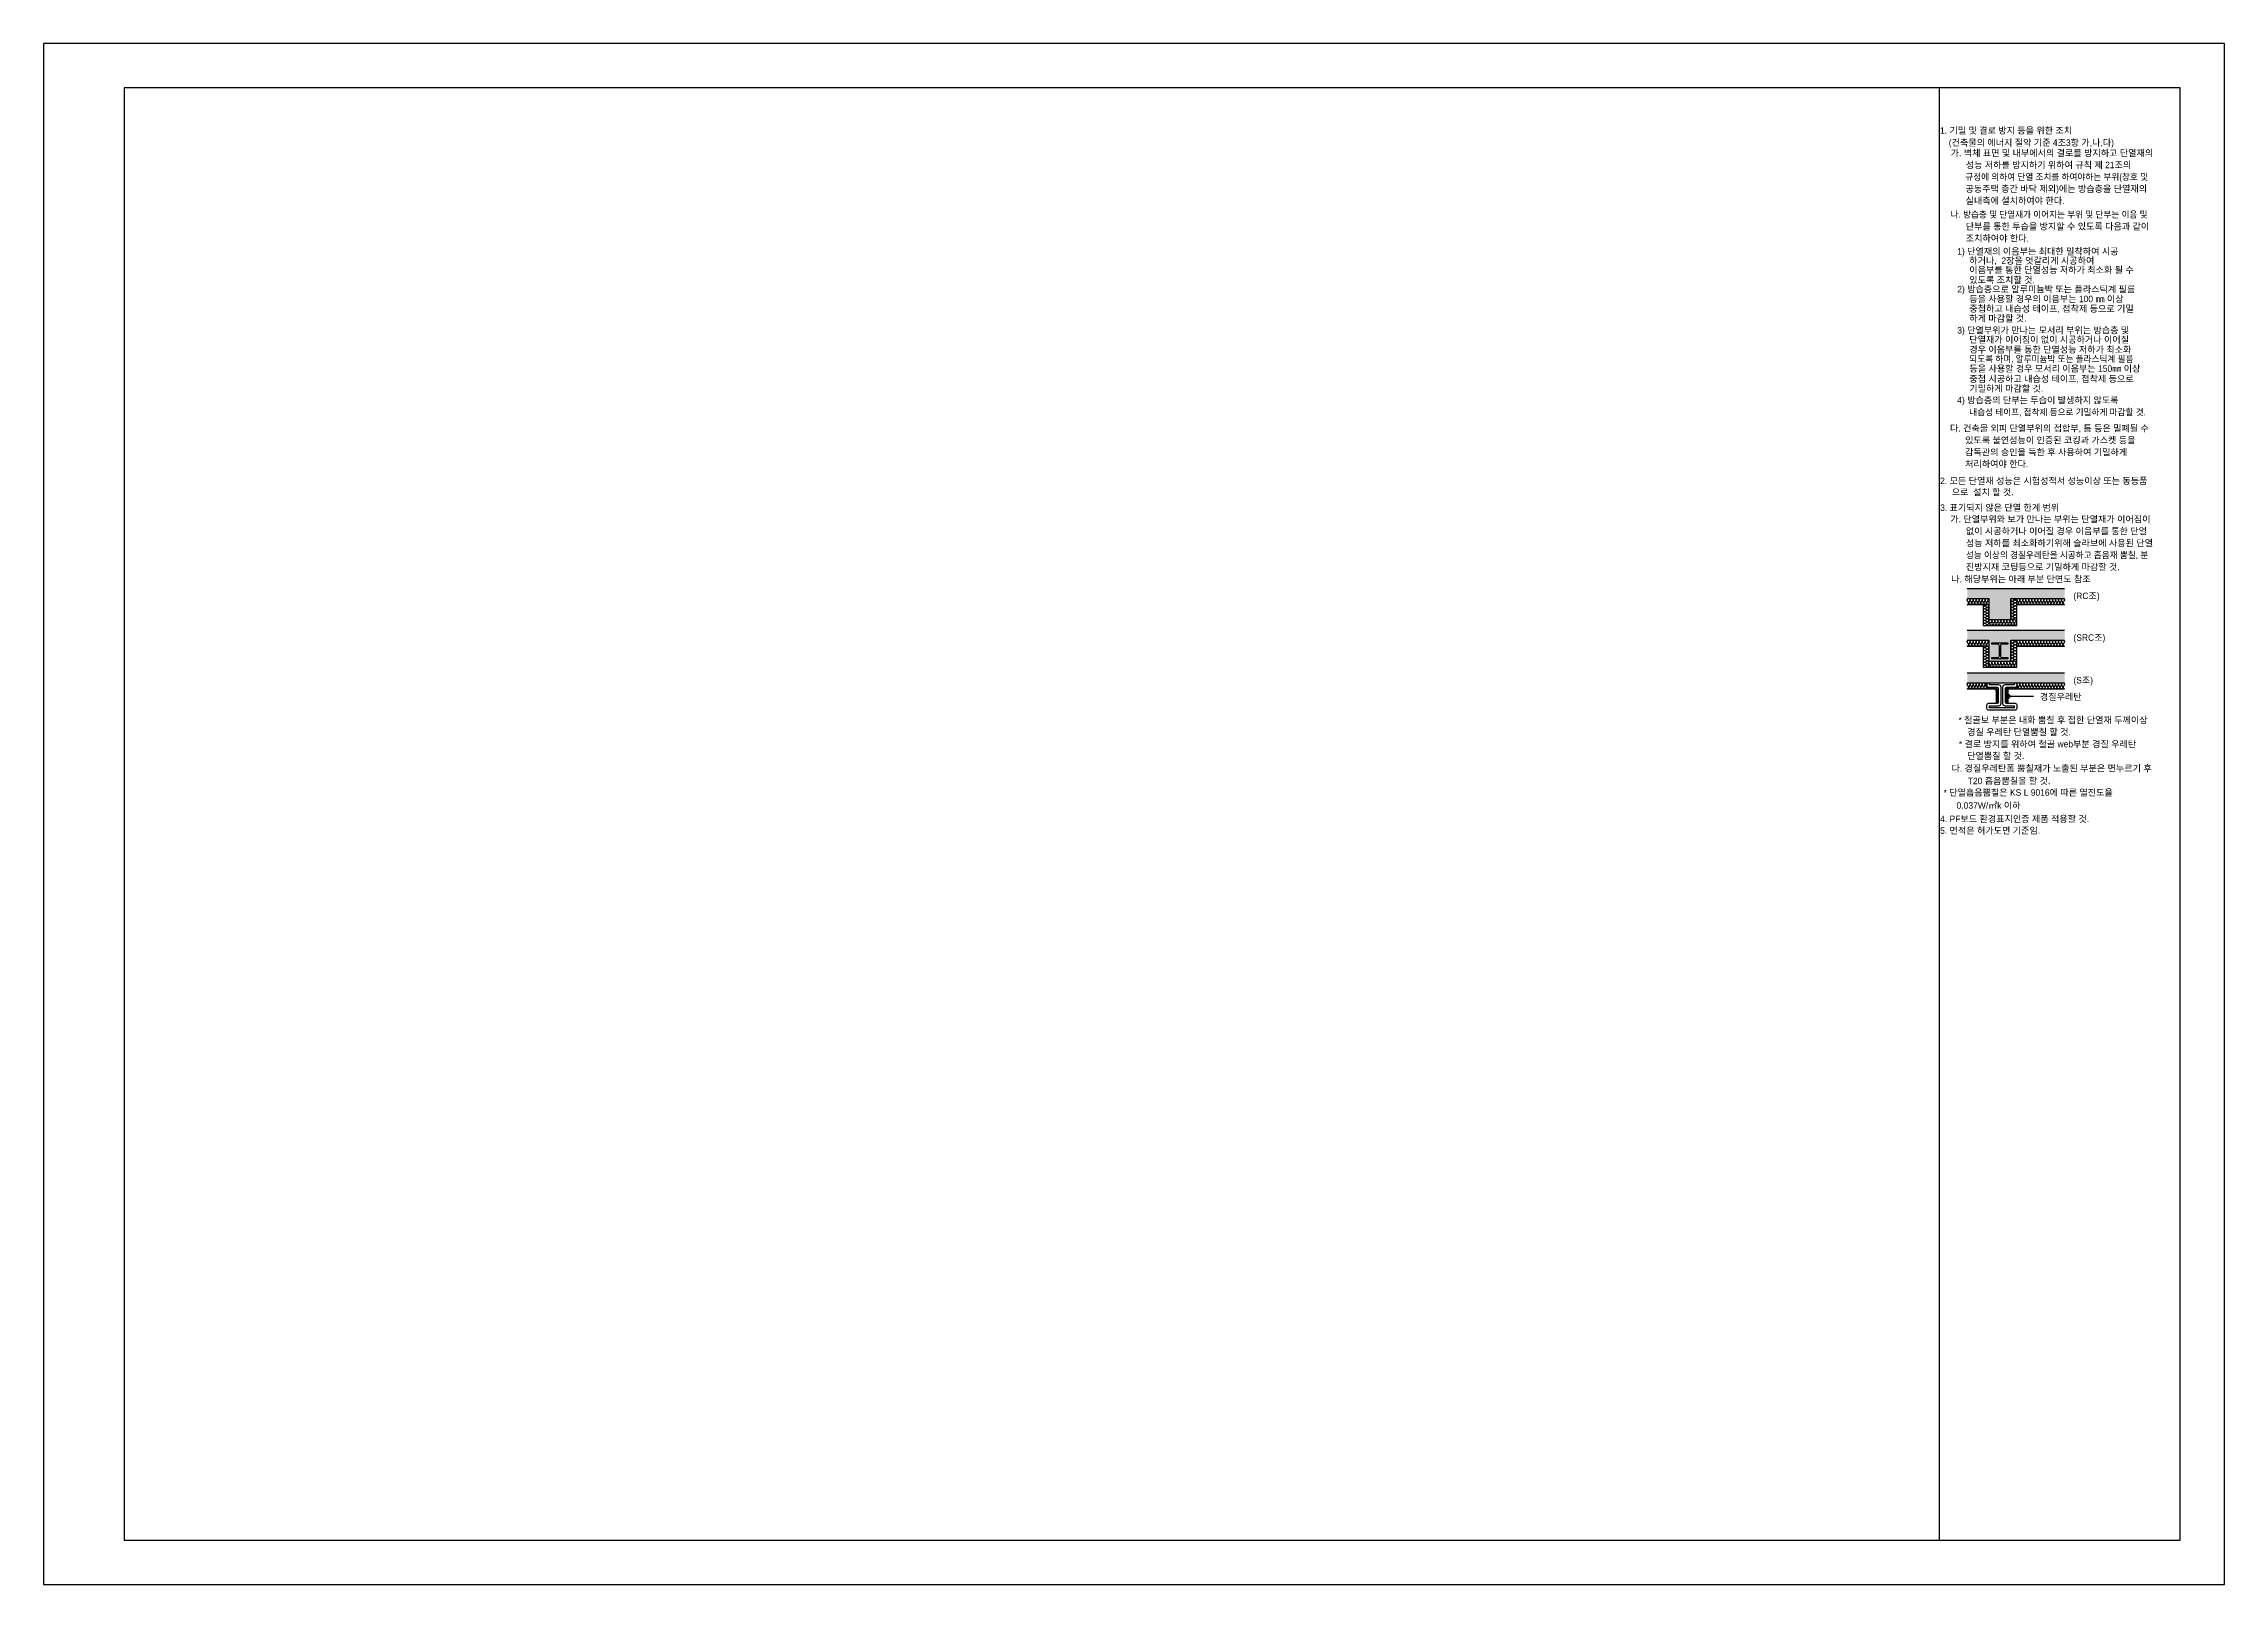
# Model space of a CAD drawing. Header units: millimetres. Extents: x 0 to 841, y 0 to 594.
import ezdxf
from ezdxf.enums import TextEntityAlignment as Align

# ---------------------------------------------------------------- set-up
doc = ezdxf.new("R2010")
doc.units = ezdxf.units.MM
for name, color, linetype in [('A-HAT', 5, 'Continuous'), ('A-HAT-MATL', 8, 'Continuous'), ('A-ln', 6, 'Continuous'), ('A-SOL-253', 253, 'Continuous'), ('A-STEEL', 3, 'Continuous'), ('A-SYM-LEAD', 4, 'Continuous'), ('A-TEXT-NOTE', 7, 'Continuous'), ('HAT', 9, 'Continuous'), ('S-W2', 3, 'Continuous')]:
    doc.layers.add(name, color=color, linetype=linetype)
doc.layers.add('Noplot', color=193, linetype='Continuous', plot=False)
doc.styles.add('Gtx', font='')
doc.styles.get('Gtx').set_extended_font_data('Dotum')
pattern_1 = [(45, (0.06085, 19.9556), (-0.4490128, 0.4490128), []), (135, (0.06085, 19.9556), (-0.4490128, -0.4490128), [])]

msp = doc.modelspace()

# ---------------------------------------------------------------- hatches: boundary and pattern name
at = {"layer": 'A-SOL-253'}
h = msp.add_hatch(color=256, dxfattribs=at)
h.dxf.hatch_style = 1
h.paths.add_polyline_path([(779.37, 383.99), (741.82, 383.99), (741.82, 380.09), (750.21, 380.09), (750.21, 372.03), (758.64, 372.03), (758.64, 380.09), (779.37, 380.09)])
h = msp.add_hatch(color=256, dxfattribs=at)
h.dxf.hatch_style = 1
h.paths.add_polyline_path([(779.37, 367.88), (741.82, 367.88), (741.82, 363.99), (750.21, 363.99), (750.21, 355.93), (758.64, 355.93), (758.64, 363.99), (779.37, 363.99)])
h.paths.add_polyline_path([(757.5, 362.99), (757.5, 362.5), (755.22, 362.5, 0.414214), (754.61, 361.88), (754.61, 357.95, 0.414214), (755.22, 357.34), (757.5, 357.34), (757.5, 356.85), (751.35, 356.85), (751.35, 357.34), (753.62, 357.34, 0.414214), (754.24, 357.95), (754.24, 361.88, 0.414214), (753.62, 362.5), (751.35, 362.5), (751.35, 362.99)], flags=16)
h = msp.add_hatch(color=256, dxfattribs=at)
h.dxf.hatch_style = 1
h.paths.add_polyline_path([(779.37, 351.45), (741.82, 351.45), (741.82, 347.56), (750.38, 347.56), (750.38, 347.56), (759.98, 347.56), (779.37, 347.56)])
at = {"layer": 'A-SYM-LEAD'}
h = msp.add_hatch(color=256, dxfattribs=at)
edge = h.paths.add_edge_path()
edge.add_arc((757.53, 342.37), 0.759, 180, 540)
at = {"layer": 'HAT'}
h = msp.add_hatch(dxfattribs=at)
h.set_pattern_fill('ANSI37', color=256, scale=0.2)
h.set_pattern_definition(pattern_1)
h.paths.add_polyline_path([(753.94, 345.19, 0.414214), (753.3, 345.83), (750.06, 345.83, -0.414214), (749.42, 346.47), (749.42, 345.26), (752.44, 345.26, -0.414214), (752.94, 344.76), (752.94, 339.69), (753.3, 339.69, 0.414214), (753.94, 340.33)])
h = msp.add_hatch(dxfattribs=at)
h.set_pattern_fill('ANSI37', color=256, scale=0.2)
h.set_pattern_definition(pattern_1)
h.paths.add_polyline_path([(756.43, 340.33, 0.414214), (757.07, 339.69), (757.43, 339.69), (757.43, 344.76, -0.414214), (757.93, 345.26), (760.94, 345.26), (760.94, 346.47, -0.414214), (760.3, 345.83), (757.07, 345.83, 0.414214), (756.43, 345.19)])

# ---------------------------------------------------------------- linework, layer by layer
at = {"layer": 'A-HAT'}
for points in [[(741.82, 377.79, 0.618034), (742.28, 378.71), (741.93, 379.17, -2), (742.86, 379.17), (742.51, 378.71, 2), (743.43, 378.71), (743.09, 379.17, -2), (744.01, 379.17), (743.66, 378.71, 2), (744.58, 378.71), (744.24, 379.17, -2), (745.16, 379.17), (744.81, 378.71, 2), (745.74, 378.71), (745.39, 379.17, -2), (746.31, 379.17), (745.97, 378.71, 2), (746.89, 378.71), (746.54, 379.17, -2), (747.46, 379.17), (747.12, 378.71, 2), (748.04, 378.71), (747.69, 379.17, -2), (748.62, 379.17), (748.27, 378.71, 2), (749.19, 378.71), (748.85, 379.17, -2), (749.77, 379.17), (749.42, 378.71, 0.618034), (749.88, 377.79, 0.618034)], [(760.94, 372.03, 0.618034), (760.02, 372.49), (759.56, 372.15, -2), (759.56, 373.07), (760.02, 372.72, 2), (760.02, 373.64), (759.56, 373.3, -2), (759.56, 374.22), (760.02, 373.87, 2), (760.02, 374.8), (759.56, 374.45, -2), (759.56, 375.37), (760.02, 375.03, 2), (760.02, 375.95), (759.56, 375.6, -2), (759.56, 376.52), (760.02, 376.18, 2), (760.02, 377.1), (759.56, 376.75, -2), (759.56, 377.68), (760.02, 377.33, 2), (760.02, 378.25), (759.56, 377.91, -2), (759.56, 378.83), (760.02, 378.48, 2), (760.02, 379.4), (759.56, 379.06, -2), (759.56, 379.98), (760.02, 379.63, 0.618034), (760.94, 380.09, 0.618034)], [(760.94, 377.79, 0.618034), (761.41, 378.71), (761.06, 379.17, -2), (761.98, 379.17), (761.64, 378.71, 2), (762.56, 378.71), (762.21, 379.17, -2), (763.13, 379.17), (762.79, 378.71, 2), (763.71, 378.71), (763.36, 379.17, -2), (764.29, 379.17), (763.94, 378.71, 2), (764.86, 378.71), (764.52, 379.17, -2), (765.44, 379.17), (765.09, 378.71, 2), (766.01, 378.71), (765.67, 379.17, -2), (766.59, 379.17), (766.24, 378.71, 2), (767.16, 378.71), (766.82, 379.17, -2), (767.74, 379.17), (767.4, 378.71, 2), (768.32, 378.71), (767.97, 379.17, -2), (768.89, 379.17), (768.55, 378.71, 2), (769.47, 378.71), (769.12, 379.17, -2), (770.04, 379.17), (769.7, 378.71, 2), (770.62, 378.71), (770.27, 379.17, -2), (771.2, 379.17), (770.85, 378.71, 2), (771.77, 378.71), (771.43, 379.17, -2), (772.35, 379.17), (772, 378.71, 2), (772.92, 378.71), (772.58, 379.17, -2), (773.5, 379.17), (773.15, 378.71, 2), (774.08, 378.71), (773.73, 379.17, -2), (774.65, 379.17), (774.31, 378.71, 2), (775.23, 378.71), (774.88, 379.17, -2), (775.8, 379.17), (775.46, 378.71, 2), (776.38, 378.71), (776.03, 379.17, -2), (776.96, 379.17), (776.61, 378.71, 2), (777.53, 378.71), (777.19, 379.17, -2), (778.11, 379.17), (777.76, 378.71, 2), (778.68, 378.71), (778.34, 379.17, -2), (779.26, 379.17), (778.91, 378.71, 0.618034), (779.37, 377.79, 0.618034)], [(747.97, 377.79, 0.618034), (748.86, 377.34), (749.31, 377.68, -2), (749.31, 376.78), (748.86, 377.12, 2), (748.86, 376.22), (749.31, 376.56, -2), (749.31, 375.66), (748.86, 376, 2), (748.86, 375.1), (749.31, 375.44, -2), (749.31, 374.54), (748.86, 374.88, 2), (748.86, 373.98), (749.31, 374.32, -2), (749.31, 373.42), (748.86, 373.76, 2), (748.86, 372.86), (749.31, 373.2, -2), (749.31, 372.3), (748.86, 372.64, 2), (748.86, 371.74), (749.31, 372.08, -2), (749.31, 371.18), (748.86, 371.52, 2), (748.86, 370.62), (749.31, 370.96, -2), (749.31, 370.06), (748.86, 370.4, 0.618034), (747.97, 369.95, 0.618034)], [(750.21, 369.73, 0.618034), (750.67, 370.65), (750.32, 371.11, -2), (751.24, 371.11), (750.9, 370.65, 2), (751.82, 370.65), (751.47, 371.11, -2), (752.39, 371.11), (752.05, 370.65, 2), (752.97, 370.65), (752.63, 371.11, -2), (753.55, 371.11), (753.2, 370.65, 2), (754.12, 370.65), (753.78, 371.11, -2), (754.7, 371.11), (754.35, 370.65, 2), (755.27, 370.65), (754.93, 371.11, -2), (755.85, 371.11), (755.5, 370.65, 2), (756.43, 370.65), (756.08, 371.11, -2), (757, 371.11), (756.66, 370.65, 2), (757.58, 370.65), (757.23, 371.11, -2), (758.15, 371.11), (757.81, 370.65, 2), (758.73, 370.65), (758.38, 371.11, -2), (759.31, 371.11), (758.96, 370.65, 2), (759.88, 370.65), (759.54, 371.11, -2), (760.46, 371.11), (760.11, 370.65, 0.893046), (760.94, 369.86, 0.618034)], [(741.82, 361.69, 0.618034), (742.28, 362.61), (741.93, 363.07, -2), (742.86, 363.07), (742.51, 362.61, 2), (743.43, 362.61), (743.09, 363.07, -2), (744.01, 363.07), (743.66, 362.61, 2), (744.58, 362.61), (744.24, 363.07, -2), (745.16, 363.07), (744.81, 362.61, 2), (745.74, 362.61), (745.39, 363.07, -2), (746.31, 363.07), (745.97, 362.61, 2), (746.89, 362.61), (746.54, 363.07, -2), (747.46, 363.07), (747.12, 362.61, 2), (748.04, 362.61), (747.69, 363.07, -2), (748.62, 363.07), (748.27, 362.61, 2), (749.19, 362.61), (748.85, 363.07, -2), (749.77, 363.07), (749.42, 362.61, 0.618034), (749.88, 361.69, 0.618034)], [(747.97, 361.69, 0.618034), (748.86, 361.24), (749.31, 361.58, -2), (749.31, 360.68), (748.86, 361.01, 2), (748.86, 360.12), (749.31, 360.45, -2), (749.31, 359.56), (748.86, 359.89, 2), (748.86, 359), (749.31, 359.33, -2), (749.31, 358.44), (748.86, 358.77, 2), (748.86, 357.88), (749.31, 358.21, -2), (749.31, 357.32), (748.86, 357.65, 2), (748.86, 356.76), (749.31, 357.09, -2), (749.31, 356.2), (748.86, 356.53, 2), (748.86, 355.64), (749.31, 355.97, -2), (749.31, 355.08), (748.86, 355.41, 2), (748.86, 354.52), (749.31, 354.85, -2), (749.31, 353.96), (748.86, 354.29, 0.618034), (747.97, 353.85, 0.618034)], [(760.94, 355.93, 0.618034), (760.02, 356.39), (759.56, 356.04, -2), (759.56, 356.97), (760.02, 356.62, 2), (760.02, 357.54), (759.56, 357.2, -2), (759.56, 358.12), (760.02, 357.77, 2), (760.02, 358.69), (759.56, 358.35, -2), (759.56, 359.27), (760.02, 358.92, 2), (760.02, 359.85), (759.56, 359.5, -2), (759.56, 360.42), (760.02, 360.08, 2), (760.02, 361), (759.56, 360.65, -2), (759.56, 361.57), (760.02, 361.23, 2), (760.02, 362.15), (759.56, 361.8, -2), (759.56, 362.73), (760.02, 362.38, 2), (760.02, 363.3), (759.56, 362.96, -2), (759.56, 363.88), (760.02, 363.53, 0.618034), (760.94, 363.99, 0.618034)], [(760.94, 361.69, 0.618034), (761.41, 362.61), (761.06, 363.07, -2), (761.98, 363.07), (761.64, 362.61, 2), (762.56, 362.61), (762.21, 363.07, -2), (763.13, 363.07), (762.79, 362.61, 2), (763.71, 362.61), (763.36, 363.07, -2), (764.29, 363.07), (763.94, 362.61, 2), (764.86, 362.61), (764.52, 363.07, -2), (765.44, 363.07), (765.09, 362.61, 2), (766.01, 362.61), (765.67, 363.07, -2), (766.59, 363.07), (766.24, 362.61, 2), (767.16, 362.61), (766.82, 363.07, -2), (767.74, 363.07), (767.4, 362.61, 2), (768.32, 362.61), (767.97, 363.07, -2), (768.89, 363.07), (768.55, 362.61, 2), (769.47, 362.61), (769.12, 363.07, -2), (770.04, 363.07), (769.7, 362.61, 2), (770.62, 362.61), (770.27, 363.07, -2), (771.2, 363.07), (770.85, 362.61, 2), (771.77, 362.61), (771.43, 363.07, -2), (772.35, 363.07), (772, 362.61, 2), (772.92, 362.61), (772.58, 363.07, -2), (773.5, 363.07), (773.15, 362.61, 2), (774.08, 362.61), (773.73, 363.07, -2), (774.65, 363.07), (774.31, 362.61, 2), (775.23, 362.61), (774.88, 363.07, -2), (775.8, 363.07), (775.46, 362.61, 2), (776.38, 362.61), (776.03, 363.07, -2), (776.96, 363.07), (776.61, 362.61, 2), (777.53, 362.61), (777.19, 363.07, -2), (778.11, 363.07), (777.76, 362.61, 2), (778.68, 362.61), (778.34, 363.07, -2), (779.26, 363.07), (778.91, 362.61, 0.618034), (779.37, 361.69, 0.618034)], [(750.21, 353.63, 0.618034), (750.67, 354.55), (750.32, 355.01, -2), (751.24, 355.01), (750.9, 354.55, 2), (751.82, 354.55), (751.47, 355.01, -2), (752.39, 355.01), (752.05, 354.55, 2), (752.97, 354.55), (752.63, 355.01, -2), (753.55, 355.01), (753.2, 354.55, 2), (754.12, 354.55), (753.78, 355.01, -2), (754.7, 355.01), (754.35, 354.55, 2), (755.27, 354.55), (754.93, 355.01, -2), (755.85, 355.01), (755.5, 354.55, 2), (756.43, 354.55), (756.08, 355.01, -2), (757, 355.01), (756.66, 354.55, 2), (757.58, 354.55), (757.23, 355.01, -2), (758.15, 355.01), (757.81, 354.55, 2), (758.73, 354.55), (758.38, 355.01, -2), (759.31, 355.01), (758.96, 354.55, 2), (759.88, 354.55), (759.54, 355.01, -2), (760.46, 355.01), (760.11, 354.55, 0.893046), (760.94, 353.76, 0.618034)], [(741.82, 345.26, 0.618034), (742.28, 346.18), (741.93, 346.64, -2), (742.86, 346.64), (742.51, 346.18, 2), (743.43, 346.18), (743.09, 346.64, -2), (744.01, 346.64), (743.66, 346.18, 2), (744.58, 346.18), (744.24, 346.64, -2), (745.16, 346.64), (744.81, 346.18, 2), (745.74, 346.18), (745.39, 346.64, -2), (746.31, 346.64), (745.97, 346.18, 2), (746.89, 346.18), (746.54, 346.64, -2), (747.46, 346.64), (747.12, 346.18, 2), (748.04, 346.18), (747.69, 346.64, -2), (748.62, 346.64), (748.27, 346.18, 2), (749.19, 346.18), (748.85, 346.64, -0.691995), (749.42, 347.55, -0.691995)], [(760.94, 345.26, 0.618034), (761.41, 346.18), (761.06, 346.64, -2), (761.98, 346.64), (761.64, 346.18, 2), (762.56, 346.18), (762.21, 346.64, -2), (763.13, 346.64), (762.79, 346.18, 2), (763.71, 346.18), (763.36, 346.64, -2), (764.29, 346.64), (763.94, 346.18, 2), (764.86, 346.18), (764.52, 346.64, -2), (765.44, 346.64), (765.09, 346.18, 2), (766.01, 346.18), (765.67, 346.64, -2), (766.59, 346.64), (766.24, 346.18, 2), (767.16, 346.18), (766.82, 346.64, -2), (767.74, 346.64), (767.4, 346.18, 2), (768.32, 346.18), (767.97, 346.64, -2), (768.89, 346.64), (768.55, 346.18, 2), (769.47, 346.18), (769.12, 346.64, -2), (770.04, 346.64), (769.7, 346.18, 2), (770.62, 346.18), (770.27, 346.64, -2), (771.2, 346.64), (770.85, 346.18, 2), (771.77, 346.18), (771.43, 346.64, -2), (772.35, 346.64), (772, 346.18, 2), (772.92, 346.18), (772.58, 346.64, -2), (773.5, 346.64), (773.15, 346.18, 2), (774.08, 346.18), (773.73, 346.64, -2), (774.65, 346.64), (774.31, 346.18, 2), (775.23, 346.18), (774.88, 346.64, -2), (775.8, 346.64), (775.46, 346.18, 2), (776.38, 346.18), (776.03, 346.64, -2), (776.96, 346.64), (776.61, 346.18, 2), (777.53, 346.18), (777.19, 346.64, -2), (778.11, 346.64), (777.76, 346.18, 2), (778.68, 346.18), (778.34, 346.64, -2), (779.26, 346.64), (778.91, 346.18, 0.618034), (779.37, 345.26, 0.618034)]]:
    msp.add_lwpolyline(points, format="xyb", dxfattribs=at)
at = {"layer": 'A-HAT-MATL'}
msp.add_lwpolyline([(760.94, 347.56), (760.94, 346.47, -0.414214), (760.3, 345.83), (757.07, 345.83, 0.414214), (756.43, 345.19), (756.43, 340.33, 0.414214), (757.07, 339.69), (760.3, 339.69, -0.414214), (760.94, 339.05), (760.94, 337.64, -0.414214), (760.3, 337), (750.06, 337, -0.414214), (749.42, 337.64), (749.42, 339.05, -0.414214), (750.06, 339.69), (753.3, 339.69, 0.414214), (753.94, 340.33), (753.94, 345.19, 0.414214), (753.3, 345.83), (750.06, 345.83, -0.414214), (749.42, 346.47), (749.42, 347.56)], format="xyb", dxfattribs=at)
at = {"layer": 'A-ln'}
for p, q in [((741.82, 377.79), (747.97, 377.79)), ((747.97, 377.79), (747.97, 369.73)), ((760.94, 369.73), (760.94, 377.79)), ((760.94, 377.79), (779.26, 377.79)), ((741.82, 361.69), (747.97, 361.69)), ((747.97, 369.73), (760.94, 369.73)), ((747.97, 361.69), (747.97, 353.63)), ((760.94, 353.63), (760.94, 361.69)), ((760.94, 361.69), (779.26, 361.69)), ((747.97, 353.63), (760.94, 353.63)), ((741.82, 345.26), (749.42, 345.26)), ((749.42, 347.55), (749.42, 345.26)), ((760.94, 347.56), (760.94, 345.26)), ((760.94, 345.26), (779.26, 345.26))]:
    msp.add_line(p, q, dxfattribs=at)
at = {"layer": 'A-STEEL', "color": 3}
for points in [[(755.22, 362.5, 0.414214), (754.61, 361.88), (754.61, 357.95, 0.414214), (755.22, 357.34), (757.5, 357.34), (757.5, 356.85), (751.35, 356.85), (751.35, 357.34), (753.62, 357.34, 0.414214), (754.24, 357.95), (754.24, 361.88, 0.414214), (753.62, 362.5), (751.35, 362.5), (751.35, 362.99), (757.5, 362.99), (757.5, 362.5)], [(756.43, 346.79, 0.414214), (755.47, 345.83), (755.47, 339.69, 0.414214), (756.43, 338.73), (759.98, 338.73), (759.98, 337.96), (750.38, 337.96), (750.38, 338.73), (753.94, 338.73, 0.414214), (754.9, 339.69), (754.9, 345.83, 0.414214), (753.94, 346.79), (750.38, 346.79), (750.38, 347.56), (759.98, 347.56), (759.98, 346.79)]]:
    msp.add_lwpolyline(points, format="xyb", close=True, dxfattribs=at)
at = {"layer": 'A-SYM-LEAD'}
msp.add_line((757.43, 342.37), (767.45, 342.37), dxfattribs=at)
msp.add_circle((757.53, 342.37), 0.759, dxfattribs=at)
at = {"layer": 'HAT'}
for p, q in [((749.42, 345.26), (752.44, 345.26)), ((757.93, 345.26), (760.94, 345.26)), ((752.94, 344.76), (752.94, 339.71)), ((757.43, 344.76), (757.43, 339.69))]:
    msp.add_line(p, q, dxfattribs=at)
for centre, radius, start, end in [((752.44, 344.76), 0.5, 0, 90), ((757.93, 344.76), 0.498, 89.74938, 180.25062)]:
    msp.add_arc(centre, radius, start, end, dxfattribs=at)
at = {"layer": 'Noplot'}
msp.add_line((731, 577), (731, 17), dxfattribs=at)
for points in [[(0, 0), (841, 0), (841, 594), (0, 594)], [(31, 17), (824, 17), (824, 577), (31, 577)]]:
    msp.add_lwpolyline(points, close=True, dxfattribs=at)
at = {"layer": 'S-W2', "color": 2}
for p, q in [((741.82, 383.99), (779.37, 383.99)), ((741.82, 380.09), (750.21, 380.09)), ((750.21, 380.09), (750.21, 372.03)), ((758.64, 372.03), (758.64, 380.09)), ((758.64, 380.09), (779.37, 380.09)), ((750.21, 372.03), (758.64, 372.03)), ((741.82, 367.88), (779.37, 367.88)), ((741.82, 363.99), (750.21, 363.99)), ((750.21, 363.99), (750.21, 355.93)), ((758.64, 355.93), (758.64, 363.99)), ((758.64, 363.99), (779.37, 363.99)), ((750.21, 355.93), (758.64, 355.93)), ((741.82, 351.45), (779.37, 351.45)), ((741.82, 347.56), (758.64, 347.56)), ((758.64, 347.56), (779.37, 347.56))]:
    msp.add_line(p, q, dxfattribs=at)

# ---------------------------------------------------------------- texts
at = {"layer": 'A-TEXT-NOTE', "style": 'Gtx'}
for s, p in [('1. 기밀 및 결로 방지 등을 위한 조치', (731.33, 559.26)), ('(건축물의 에너지 절약 기준 4조3항 가,나,다)', (734.72, 554.59)), ('가. 벽체 표면 및 내부에서의 결로를 방지하고 단열재의  ', (735.45, 550.58)), ('성능 저하를 방지하기 위하여 규칙 제 21조의 ', (741.26, 545.98)), ('공동주택 층간 바닥 제외)에는 방습층을 단열재의  ', (741.16, 536.8)), ('실내측에 설치하여야 한다.', (741.18, 532.2)), ('단부를 통한 투습을 방지할 수 있도록 다음과 같이 ', (741.26, 522.28)), ('1) 단열재의 이음부는 최대한 밀착하여 시공', (737.98, 512.65)), ('조치하여야 한다.', (741.26, 517.7)), ('하거나,  2장을 엇갈리게 시공하여 ', (742.63, 509.08)), ('이음부를 통한 단열성능 저하가 최소화 될 수 ', (742.63, 505.51)), ('2) 방습층으로 알루미늄박 또는 플라스틱계 필름 ', (737.98, 498.06)), ('등을 사용할 경우의 이음부는 100 ㎜ 이상 ', (742.63, 494.32)), ('있도록 조치할 것.', (742.63, 501.62)), ('하게 마감할 것.', (742.63, 486.84)), ('중첩하고 내습성 테이프, 접착제 등으로 기밀', (742.63, 490.58)), ('3) 단열부위가 만나는 모서리 부위는 방습층 및 ', (737.98, 482.25)), ('단열재가 이어짐이 없이 시공하거나 이어질', (742.63, 478.63)), ('경우 이음부를 통한 단열성능 저하가 최소화  ', (742.63, 474.8)), ('중첩 시공하고 내습성 테이프, 접착제 등으로  ', (742.63, 463.52)), ('등을 사용할 경우 모서리 이음부는 150㎜ 이상 ', (742.67, 467.47)), ('기밀하게 마감할 것.', (742.63, 459.8)), ('4) 방습층의 단부는 투습이 발생하지 않도록 ', (737.98, 455.27)), ('다. 건축물 외피 단열부위의 접합부, 틈 등은 밀폐될 수 ', (735.19, 444.45)), ('감독관의 승인을 득한 후 사용하여 기밀하게 ', (741, 435.25)), ('있도록 불연성능이 인증된 코킹과 가스켓 등을 ', (741, 439.85)), ('처리하여야 한다.', (741, 430.72)), ('2. 모든 단열재 성능은 시험성적서 성능이상 또는 동등품', (731.39, 424.2)), ('으로  설치 할 것.', (735.86, 419.82)), ('3. 표기되지 않은 단열 한계 범위', (731.39, 413.86)), ('가. 단열부위와 보가 만나는 부위는 단열재가 이어짐이  ', (735.29, 409.4)), ('없이 시공하거나 이어질 경우 이음부를 통한 단열', (741.32, 404.8)), ('성능 저하를 최소화하기위해 슬라브에 사용된 단열 ', (741.32, 400.2)), ('나. 해당부위는 아래 부분 단면도 참조', (735.68, 386.3)), ('진방지재 코팅등으로 기밀하게 마감할 것.', (741.32, 391)), ('(RC조)', (782.78, 379.86)), ('(SRC조)', (782.78, 363.76)), ('(S조)', (782.78, 347.33)), ('* 철골보 부분은 내화 뿜칠 후 접한 단열재 두께이상', (738.44, 331.96)), ('경질 우레탄 단열뿜칠 할 것.', (741.8, 327.36)), ('* 결로 방지를 위하여 철골 web부분 경질 우레탄 ', (738.62, 322.69)), ('단열뿜칠 할 것.', (741.8, 318.17)), ('다. 경질우레탄폼 뿜칠재가 노출된 부분은 면누르기 후', (735.78, 313.36)), ('T20 흡음뿜칠을 할 것.', (742.05, 308.5)), ('* 단열흡음뿜칠은 KS L 9016에 따른 열전도율', (732.7, 304.04)), ('4. PF보드 환경표지인증 제품 적용할 것.', (731.39, 293.86)), ('0.037W/㎡k 이하', (737.73, 299.04)), ('5. 면적은 허가도면 기준임.', (731.39, 289.36))]:
    msp.add_text(s, height=2.5, dxfattribs=at).set_placement(p)
at = {"layer": 'A-TEXT-NOTE', "style": 'Gtx', "width": 0.95}
for s, p in [('규정에 의하여 단열 조치를 하여야하는 부위(창호 및 ', (741.1, 541.38)), ('나. 방습층 및 단열재가 이어지는 부위 및 단부는 이음 및 ', (735.45, 526.88)), ('되도록 하며, 알루미늄박 또는 플라스틱계 필름   ', (742.63, 471.2)), ('내습성 테이프, 접착제 등으로 기밀하게 마감할 것.', (742.63, 450.67)), ('성능 이상의 경질우레탄을 시공하고 흡음재 뿜칠, 분  ', (741.32, 395.6))]:
    msp.add_text(s, height=2.5, dxfattribs=at).set_placement(p)
at = {"layer": 'A-TEXT-NOTE', "style": 'Gtx'}
msp.add_text('경질우레탄', height=2.5, dxfattribs=at).set_placement((777.92, 340.94), align=Align.CENTER)

doc.saveas('drawing.dxf')
